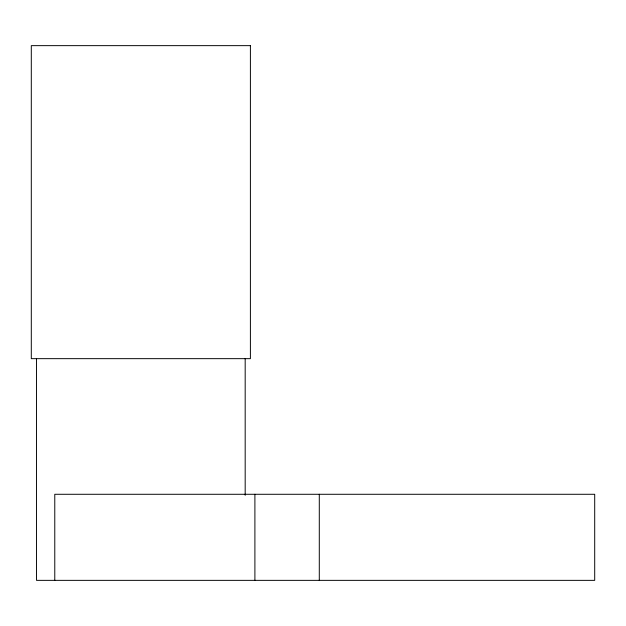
<?xml version="1.0" encoding="UTF-8"?>
<svg xmlns="http://www.w3.org/2000/svg" width="626" height="626" viewBox="0 0 626 626"><rect width="100%" height="100%" fill="white"/><g stroke="black" fill="none" stroke-linecap="round" stroke-linejoin="round"><path stroke-width="0.94" d="M319.291 494.282L319.291 580.357M254.899 494.282L254.899 580.357M245.181 358.455L245.181 495.307M54.775 580.357L54.775 494.282L594.7 494.282L594.7 580.357L36.519 580.357L36.519 358.455M250.4 45.643L31.3 45.643L31.3 358.659L250.4 358.659L250.4 45.643"/></g></svg>
